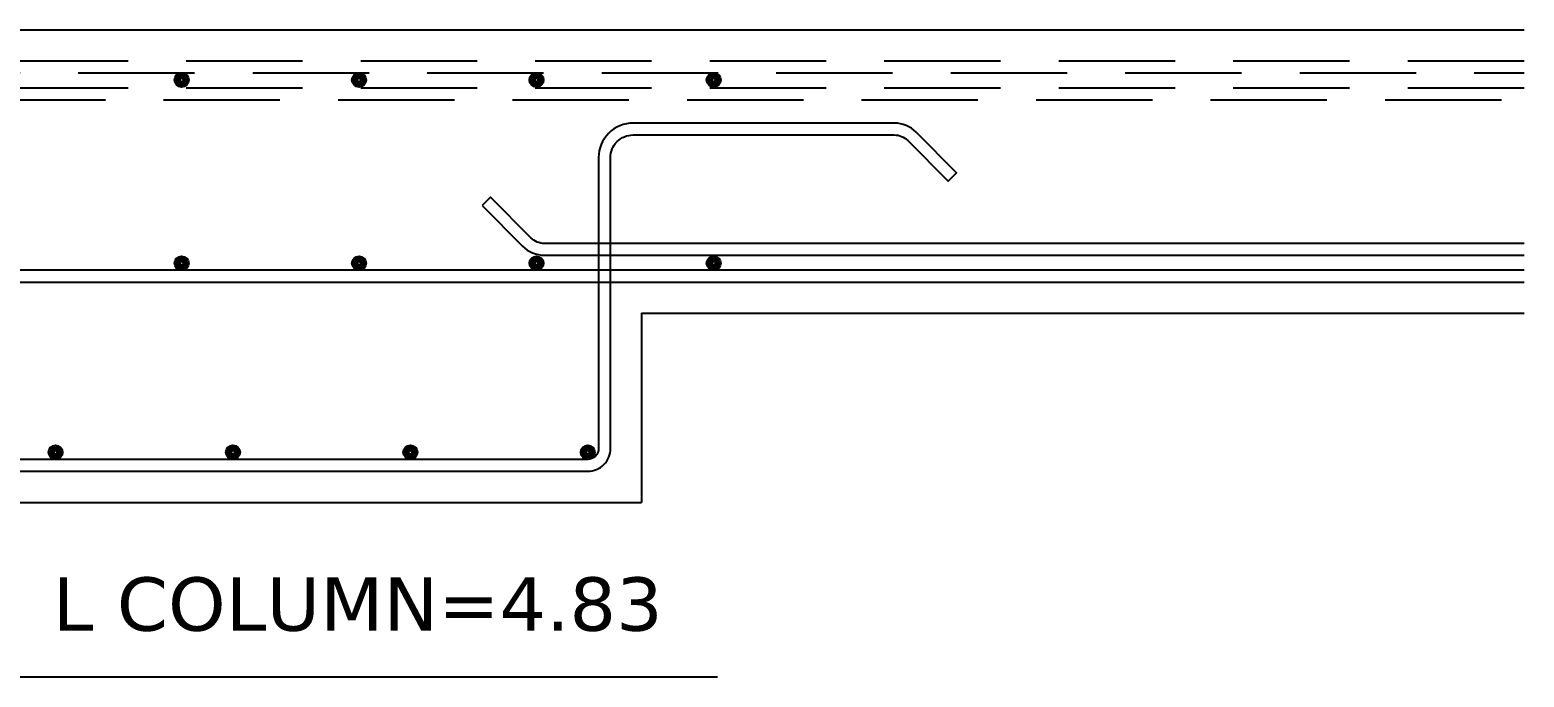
# Model space of a CAD drawing. Header units: inches. Extents: x 31 to 716, y 21 to 143.
# Drawn here: x 277.39 to 290.24, y 76.13 to 81.7 of the extents above; entities that cross this region are included whole.
import ezdxf

# ---------------------------------------------------------------- set-up
doc = ezdxf.new("R2010")
doc.units = ezdxf.units.IN
doc.header["$MEASUREMENT"] = 0
doc.linetypes.add('HIDDEN-Z', pattern=[3, 2, -1])
for name, color, linetype in [('CDEC-FRAMING-PLAN', 7, 'Continuous'), ('CDEC-TEXT-25-SCALE', 250, 'Continuous'), ('S-BARS-C2', 142, 'Continuous'), ('S-BARS-ELEV-BOT', 8, 'Continuous'), ('S-BARS-ELEV-TOP', 9, 'HIDDEN-Z'), ('S-CONCRETE', 3, 'Continuous')]:
    doc.layers.add(name, color=color, linetype=linetype)
doc.styles.add('MtXpl_Verdana', font='verdana.ttf')

# ---------------------------------------------------------------- blocks, each defined once
blk = doc.blocks.new('T12')
at = {"const_width": 5}
blk.add_lwpolyline([(-3, 6, 1), (3, 6, 1)], format="xyb", close=True, dxfattribs=at)
blk.add_circle((0, 6), 6)

msp = doc.modelspace()

# ---------------------------------------------------------------- linework, layer by layer
at = {"layer": 'CDEC-FRAMING-PLAN', "color": 8}
msp.add_line((283.304, 76.126), (276.136, 76.126), dxfattribs=at)
at = {"layer": 'S-BARS-ELEV-BOT', "ltscale": 0.2}
for points in [[(272.892, 77.898), (282.188, 77.898, 0.414214), (282.383, 78.094), (282.383, 80.597, -0.414214), (282.578, 80.792), (284.823, 80.792, -0.198912), (284.938, 80.745), (285.287, 80.395), (285.359, 80.467), (285.01, 80.817, 0.198912), (284.823, 80.894), (282.578, 80.894, 0.414214), (282.281, 80.597), (282.281, 78.094, -0.414214), (282.188, 78), (272.892, 78)], [(290.237, 79.858), (281.815, 79.858, -0.198912), (281.7, 79.906), (281.351, 80.256), (281.279, 80.184)], [(281.279, 80.184), (281.628, 79.834, 0.198912), (281.815, 79.757), (290.237, 79.757)]]:
    msp.add_lwpolyline(points, format="xyb", dxfattribs=at)
for points in [[(290.237, 79.627), (272.892, 79.627)], [(272.892, 79.525), (290.237, 79.525)]]:
    msp.add_lwpolyline(points, dxfattribs=at)
at = {"layer": 'S-BARS-ELEV-TOP', "ltscale": 0.5}
for points in [[(290.237, 81.428), (252.308, 81.428)], [(252.308, 81.326), (290.237, 81.326)]]:
    msp.add_lwpolyline(points, dxfattribs=at)
for points in [[(290.237, 81.196), (254.541, 81.196, 0.198912), (254.354, 81.119), (254.004, 80.769)], [(254.004, 80.769), (254.076, 80.697), (254.426, 81.047, -0.198912), (254.541, 81.095), (290.237, 81.095)]]:
    msp.add_lwpolyline(points, format="xyb", dxfattribs=at)
at = {"layer": 'S-CONCRETE', "color": 7}
for p, q in [((275.631, 81.696), (290.237, 81.696)), ((282.651, 79.257), (290.237, 79.257)), ((282.651, 79.257), (282.651, 77.63)), ((275.631, 77.63), (282.651, 77.63))]:
    msp.add_line(p, q, dxfattribs=at)

# ---------------------------------------------------------------- block references
at = {"layer": 'S-BARS-C2', "xscale": 0.01016597229967659, "yscale": 0.01016597229967659, "zscale": 0.01016597229967659, "rotation": 180}
for p in [(278.697, 81.326), (280.222, 81.326), (281.747, 81.326), (283.271, 81.326), (278.697, 79.749), (280.222, 79.749), (281.747, 79.749), (283.271, 79.749), (277.613, 78.122), (279.138, 78.122), (280.663, 78.122), (282.188, 78.122)]:
    msp.add_blockref('T12', p, dxfattribs=at)

# ---------------------------------------------------------------- texts
at = {"layer": 'CDEC-TEXT-25-SCALE', "color": 1, "insert": (277.532, 76.985), "char_height": 0.45918, "attachment_point": 1, "rotation": 360, "style": 'MtXpl_Verdana'}
msp.add_mtext_dynamic_manual_height_columns('\\pxqc;L COLUMN=4.83', width=5.3571, gutter_width=2.087, heights=[0], dxfattribs=at)

doc.saveas('drawing.dxf')
